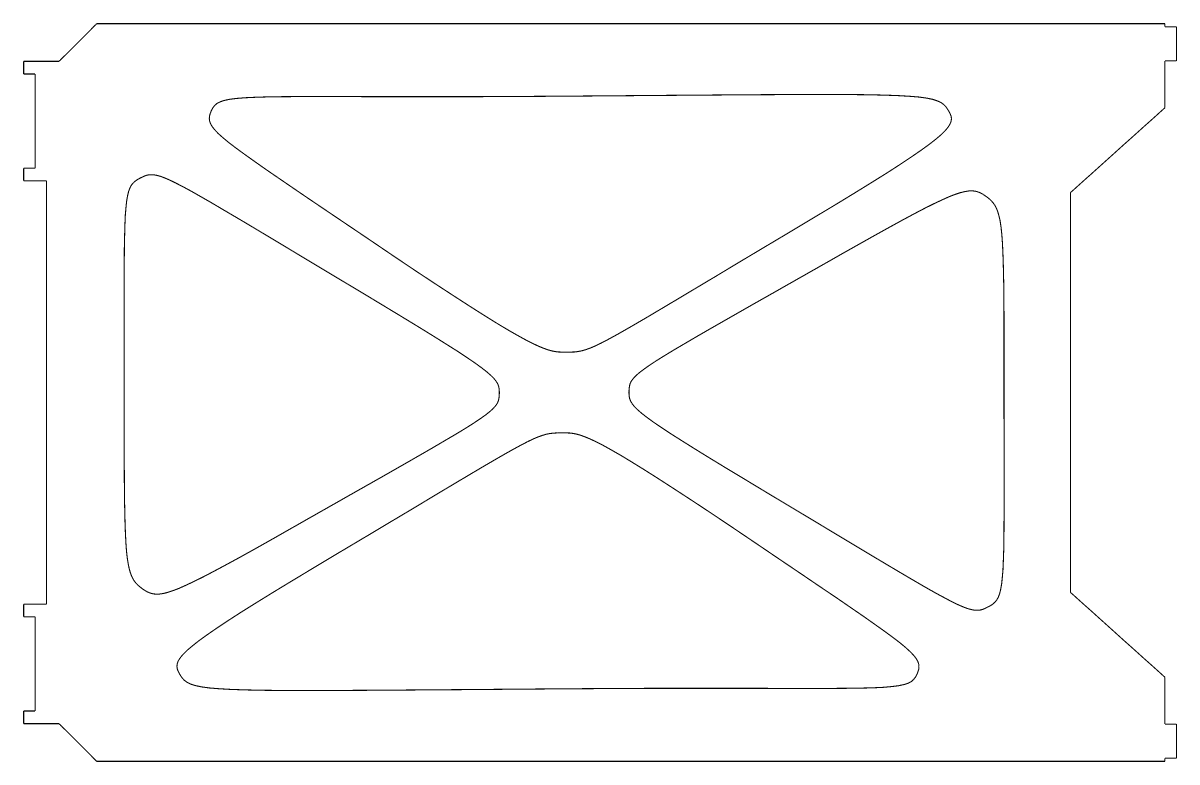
# Model space of a CAD drawing. Extents: x 0 to 19.7, y 0 to 31.3.
# Drawn here: x 0 to 11.94, y 7.87 to 15.52 of the extents above; entities that cross this region are included whole.
import ezdxf

# ---------------------------------------------------------------- set-up
doc = ezdxf.new("R2010")
doc.units = 0
doc.layers.get('0').update_dxf_attribs({"linetype": 'CONTINUOUS'})

msp = doc.modelspace()

# ---------------------------------------------------------------- linework, layer by layer
at = {"color": 0, "const_width": 0.0111}
for points in [[(0.76, 15.515), (0.763, 15.517)], [(0.763, 15.517), (0.843, 15.517)], [(0.843, 15.517), (1.073, 15.517)], [(1.073, 15.517), (1.435, 15.517)], [(1.435, 15.517), (1.913, 15.517)], [(1.913, 15.517), (2.49, 15.517)], [(2.49, 15.517), (3.151, 15.517)], [(3.151, 15.517), (3.877, 15.517)], [(3.877, 15.517), (4.654, 15.517)], [(4.654, 15.517), (5.464, 15.517)], [(5.464, 15.517), (6.29, 15.517)], [(6.29, 15.517), (7.116, 15.517)], [(7.116, 15.517), (7.926, 15.517)], [(7.926, 15.517), (8.702, 15.517)], [(8.702, 15.517), (9.429, 15.517)], [(9.429, 15.517), (10.089, 15.517)], [(10.089, 15.517), (10.667, 15.517)], [(10.667, 15.517), (11.145, 15.517)], [(11.145, 15.517), (11.507, 15.517)], [(11.507, 15.517), (11.736, 15.517)], [(11.736, 15.517), (11.816, 15.517)], [(11.816, 15.517), (11.816, 15.517)], [(11.816, 15.517), (11.816, 15.516)], [(0.626, 15.38), (0.653, 15.407)], [(0.653, 15.407), (0.679, 15.433)], [(0.679, 15.433), (0.702, 15.456)], [(0.702, 15.456), (0.722, 15.477)], [(0.722, 15.477), (0.739, 15.494)], [(0.739, 15.494), (0.752, 15.506)], [(0.752, 15.506), (0.76, 15.515)], [(11.816, 15.516), (11.816, 15.515)], [(11.816, 15.515), (11.816, 15.514)], [(11.816, 15.514), (11.816, 15.512)], [(11.816, 15.512), (11.816, 15.51)], [(11.816, 15.51), (11.816, 15.508)], [(11.816, 15.508), (11.816, 15.506)], [(11.816, 15.506), (11.816, 15.504)], [(11.816, 15.504), (11.816, 15.501)], [(11.816, 15.501), (11.816, 15.499)], [(11.816, 15.499), (11.816, 15.496)], [(11.816, 15.496), (11.816, 15.494)], [(11.816, 15.494), (11.816, 15.492)], [(11.816, 15.492), (11.816, 15.49)], [(11.816, 15.49), (11.816, 15.488)], [(11.816, 15.488), (11.816, 15.487)], [(11.816, 15.487), (11.816, 15.486)], [(11.816, 15.486), (11.816, 15.485)], [(11.816, 15.485), (11.816, 15.485)], [(11.816, 15.485), (11.817, 15.485)], [(11.817, 15.485), (11.82, 15.485)], [(11.82, 15.485), (11.824, 15.485)], [(11.824, 15.485), (11.829, 15.485)], [(11.829, 15.485), (11.835, 15.485)], [(11.835, 15.485), (11.842, 15.485)], [(11.842, 15.485), (11.85, 15.485)], [(11.85, 15.485), (11.858, 15.485)], [(11.858, 15.485), (11.867, 15.485)], [(11.867, 15.485), (11.876, 15.485)], [(11.876, 15.485), (11.884, 15.485)], [(11.884, 15.485), (11.893, 15.485)], [(11.893, 15.485), (11.901, 15.485)], [(11.901, 15.485), (11.909, 15.485)], [(11.909, 15.485), (11.916, 15.485)], [(11.916, 15.485), (11.922, 15.485)], [(11.922, 15.485), (11.928, 15.485)], [(11.928, 15.485), (11.931, 15.485)], [(11.931, 15.485), (11.934, 15.485)], [(11.934, 15.485), (11.935, 15.485)], [(11.935, 15.485), (11.935, 15.482)], [(11.935, 15.482), (11.935, 15.475)], [(11.935, 15.475), (11.935, 15.463)], [(11.935, 15.463), (11.935, 15.448)], [(11.935, 15.448), (11.935, 15.429)], [(11.935, 15.429), (11.935, 15.408)], [(11.935, 15.408), (11.935, 15.385)], [(0.51, 15.264), (0.539, 15.293)], [(0.539, 15.293), (0.568, 15.322)], [(0.568, 15.322), (0.597, 15.351)], [(0.597, 15.351), (0.626, 15.38)], [(11.935, 15.385), (11.935, 15.36)], [(11.935, 15.36), (11.935, 15.334)], [(11.935, 15.334), (11.935, 15.308)], [(11.935, 15.308), (11.935, 15.281)], [(11.935, 15.281), (11.935, 15.255)], [(0.396, 15.151), (0.413, 15.168)], [(0.413, 15.168), (0.434, 15.188)], [(0.434, 15.188), (0.457, 15.211)], [(0.457, 15.211), (0.483, 15.237)], [(0.483, 15.237), (0.51, 15.264)], [(11.935, 15.255), (11.935, 15.23)], [(11.935, 15.23), (11.935, 15.207)], [(11.935, 15.207), (11.935, 15.186)], [(11.935, 15.186), (11.935, 15.167)], [(11.935, 15.167), (11.935, 15.152)], [(0.006, 15.123), (0.006, 15.126)], [(0.006, 15.126), (0.006, 15.127)], [(0.006, 15.127), (0.008, 15.127)], [(0.006, 15.119), (0.006, 15.123)], [(0.006, 15.113), (0.006, 15.119)], [(0.006, 15.106), (0.006, 15.113)], [(0.006, 15.099), (0.006, 15.106)], [(0.006, 15.09), (0.006, 15.099)], [(0.006, 15.081), (0.006, 15.09)], [(0.006, 15.071), (0.006, 15.081)], [(0.006, 15.061), (0.006, 15.071)], [(0.006, 15.052), (0.006, 15.061)], [(0.006, 15.042), (0.006, 15.052)], [(0.006, 15.033), (0.006, 15.042)], [(0.008, 15.127), (0.016, 15.127)], [(0.016, 15.127), (0.028, 15.127)], [(0.028, 15.127), (0.044, 15.127)], [(0.044, 15.127), (0.063, 15.127)], [(0.063, 15.127), (0.085, 15.127)], [(0.085, 15.127), (0.109, 15.127)], [(0.109, 15.127), (0.135, 15.127)], [(0.135, 15.127), (0.162, 15.127)], [(0.162, 15.127), (0.189, 15.127)], [(0.189, 15.127), (0.217, 15.127)], [(0.217, 15.127), (0.243, 15.127)], [(0.243, 15.127), (0.269, 15.127)], [(0.269, 15.127), (0.293, 15.127)], [(0.293, 15.127), (0.315, 15.127)], [(0.315, 15.127), (0.334, 15.127)], [(0.334, 15.127), (0.35, 15.127)], [(0.35, 15.127), (0.362, 15.127)], [(0.362, 15.127), (0.37, 15.127)], [(0.37, 15.127), (0.373, 15.127)], [(0.373, 15.127), (0.375, 15.13)], [(0.375, 15.13), (0.384, 15.138)], [(0.384, 15.138), (0.396, 15.151)], [(11.817, 15.131), (11.816, 15.131)], [(11.816, 15.131), (11.816, 15.127)], [(11.816, 15.127), (11.816, 15.117)], [(11.816, 15.117), (11.816, 15.101)], [(11.816, 15.101), (11.816, 15.08)], [(11.816, 15.08), (11.816, 15.055)], [(11.816, 15.055), (11.816, 15.026)], [(11.82, 15.131), (11.817, 15.131)], [(11.824, 15.131), (11.82, 15.131)], [(11.829, 15.131), (11.824, 15.131)], [(11.835, 15.131), (11.829, 15.131)], [(11.842, 15.131), (11.835, 15.131)], [(11.85, 15.131), (11.842, 15.131)], [(11.858, 15.131), (11.85, 15.131)], [(11.867, 15.131), (11.858, 15.131)], [(11.876, 15.131), (11.867, 15.131)], [(11.884, 15.131), (11.876, 15.131)], [(11.893, 15.131), (11.884, 15.131)], [(11.901, 15.131), (11.893, 15.131)], [(11.909, 15.131), (11.901, 15.131)], [(11.916, 15.131), (11.909, 15.131)], [(11.922, 15.131), (11.916, 15.131)], [(11.928, 15.131), (11.922, 15.131)], [(11.931, 15.131), (11.928, 15.131)], [(11.934, 15.131), (11.931, 15.131)], [(11.935, 15.131), (11.934, 15.131)], [(11.935, 15.152), (11.935, 15.14)], [(11.935, 15.14), (11.935, 15.133)], [(11.935, 15.133), (11.935, 15.131)], [(0.006, 15.024), (0.006, 15.033)], [(0.006, 15.016), (0.006, 15.024)], [(0.006, 15.01), (0.006, 15.016)], [(0.006, 15.004), (0.006, 15.01)], [(0.006, 15), (0.006, 15.004)], [(0.006, 14.997), (0.006, 15)], [(0.006, 14.996), (0.006, 14.996)], [(0.006, 14.996), (0.006, 14.997)], [(0.009, 14.996), (0.006, 14.996)], [(0.013, 14.996), (0.009, 14.996)], [(0.018, 14.996), (0.013, 14.996)], [(0.024, 14.996), (0.018, 14.996)], [(0.031, 14.996), (0.024, 14.996)], [(0.039, 14.996), (0.031, 14.996)], [(0.047, 14.996), (0.039, 14.996)], [(0.056, 14.996), (0.047, 14.996)], [(0.065, 14.996), (0.056, 14.996)], [(0.073, 14.996), (0.065, 14.996)], [(0.082, 14.996), (0.073, 14.996)], [(0.09, 14.996), (0.082, 14.996)], [(0.098, 14.996), (0.09, 14.996)], [(0.105, 14.996), (0.098, 14.996)], [(0.111, 14.996), (0.105, 14.996)], [(0.116, 14.996), (0.111, 14.996)], [(0.12, 14.996), (0.116, 14.996)], [(0.123, 14.996), (0.12, 14.996)], [(0.124, 14.996), (0.123, 14.996)], [(0.124, 14.989), (0.124, 14.996)], [(0.124, 14.969), (0.124, 14.989)], [(0.124, 14.937), (0.124, 14.969)], [(0.124, 14.894), (0.124, 14.937)], [(11.816, 15.026), (11.816, 14.994)], [(11.816, 14.994), (11.816, 14.96)], [(11.816, 14.96), (11.816, 14.925)], [(11.816, 14.925), (11.816, 14.888)], [(0.124, 14.844), (0.124, 14.894)], [(0.124, 14.785), (0.124, 14.844)], [(11.816, 14.888), (11.816, 14.852)], [(11.816, 14.852), (11.816, 14.817)], [(11.816, 14.817), (11.816, 14.783)], [(0.124, 14.721), (0.124, 14.785)], [(0.124, 14.652), (0.124, 14.721)], [(1.981, 14.668), (2.005, 14.69)], [(2.005, 14.69), (2.038, 14.707)], [(2.038, 14.707), (2.082, 14.722)], [(2.082, 14.722), (2.139, 14.734)], [(2.139, 14.734), (2.211, 14.743)], [(2.211, 14.743), (2.301, 14.75)], [(2.301, 14.75), (2.41, 14.755)], [(2.41, 14.755), (2.542, 14.759)], [(2.542, 14.759), (2.698, 14.761)], [(2.698, 14.761), (2.881, 14.762)], [(2.881, 14.762), (3.094, 14.762)], [(3.094, 14.762), (3.337, 14.762)], [(3.337, 14.762), (3.615, 14.761)], [(3.615, 14.761), (3.929, 14.761)], [(3.929, 14.761), (4.28, 14.761)], [(4.28, 14.761), (4.673, 14.761)], [(4.673, 14.761), (5.109, 14.763)], [(5.109, 14.763), (5.589, 14.766)], [(5.589, 14.766), (6.114, 14.77)], [(6.114, 14.77), (6.589, 14.774)], [(6.589, 14.774), (7.017, 14.777)], [(7.017, 14.777), (7.4, 14.78)], [(7.4, 14.78), (7.742, 14.782)], [(7.742, 14.782), (8.044, 14.783)], [(8.044, 14.783), (8.309, 14.784)], [(8.309, 14.784), (8.541, 14.783)], [(8.541, 14.783), (8.74, 14.781)], [(8.74, 14.781), (8.911, 14.777)], [(8.911, 14.777), (9.054, 14.772)], [(9.054, 14.772), (9.174, 14.765)], [(9.174, 14.765), (9.272, 14.757)], [(9.272, 14.757), (9.351, 14.746)], [(9.351, 14.746), (9.414, 14.733)], [(9.414, 14.733), (9.462, 14.717)], [(9.462, 14.717), (9.499, 14.7)], [(9.499, 14.7), (9.528, 14.679)], [(11.816, 14.783), (11.816, 14.751)], [(11.816, 14.751), (11.816, 14.722)], [(11.816, 14.722), (11.816, 14.697)], [(11.816, 14.697), (11.816, 14.676)], [(0.124, 14.581), (0.124, 14.652)], [(0.124, 14.508), (0.124, 14.581)], [(1.929, 14.561), (1.937, 14.587)], [(1.937, 14.587), (1.947, 14.614)], [(1.947, 14.614), (1.962, 14.643)], [(1.962, 14.643), (1.981, 14.668)], [(9.528, 14.679), (9.55, 14.656)], [(9.568, 14.629), (9.55, 14.656)], [(9.568, 14.629), (9.583, 14.605)], [(9.583, 14.605), (9.595, 14.581)], [(9.595, 14.581), (9.604, 14.557)], [(11.757, 14.593), (11.715, 14.555)], [(11.789, 14.622), (11.757, 14.593)], [(11.809, 14.64), (11.789, 14.622)], [(11.816, 14.646), (11.809, 14.64)], [(11.816, 14.676), (11.816, 14.66)], [(11.816, 14.66), (11.816, 14.65)], [(11.816, 14.65), (11.816, 14.646)], [(0.124, 14.435), (0.124, 14.508)], [(1.927, 14.535), (1.929, 14.561)], [(1.93, 14.508), (1.927, 14.535)], [(1.94, 14.481), (1.93, 14.508)], [(1.958, 14.45), (1.94, 14.481)], [(1.984, 14.417), (1.958, 14.45)], [(9.572, 14.445), (9.542, 14.409)], [(9.592, 14.477), (9.572, 14.445)], [(9.603, 14.506), (9.592, 14.477)], [(9.604, 14.557), (9.607, 14.532)], [(9.607, 14.532), (9.603, 14.506)], [(11.605, 14.457), (11.541, 14.399)], [(11.664, 14.509), (11.605, 14.457)], [(11.715, 14.555), (11.664, 14.509)], [(0.124, 14.364), (0.124, 14.435)], [(0.124, 14.295), (0.124, 14.364)], [(2.02, 14.379), (1.984, 14.417)], [(2.067, 14.337), (2.02, 14.379)], [(2.126, 14.288), (2.067, 14.337)], [(9.501, 14.368), (9.447, 14.322)], [(9.542, 14.409), (9.501, 14.368)], [(11.472, 14.337), (11.4, 14.273)], [(11.541, 14.399), (11.472, 14.337)], [(0.124, 14.231), (0.124, 14.295)], [(0.124, 14.172), (0.124, 14.231)], [(2.198, 14.233), (2.126, 14.288)], [(2.284, 14.17), (2.198, 14.233)], [(9.295, 14.208), (9.195, 14.139)], [(9.378, 14.268), (9.295, 14.208)], [(9.447, 14.322), (9.378, 14.268)], [(11.327, 14.207), (11.254, 14.141)], [(11.4, 14.273), (11.327, 14.207)], [(0.124, 14.121), (0.124, 14.172)], [(0.124, 14.079), (0.124, 14.121)], [(2.385, 14.098), (2.284, 14.17)], [(2.501, 14.016), (2.385, 14.098)], [(9.195, 14.139), (9.078, 14.061)], [(11.254, 14.141), (11.183, 14.077)], [(0.006, 14.019), (0.006, 14.02)], [(0.006, 14.02), (0.006, 14.02)], [(0.006, 14.016), (0.006, 14.019)], [(0.006, 14.012), (0.006, 14.016)], [(0.006, 14.006), (0.006, 14.012)], [(0.006, 14), (0.006, 14.006)], [(0.006, 13.992), (0.006, 14)], [(0.006, 13.983), (0.006, 13.992)], [(0.006, 13.974), (0.006, 13.983)], [(0.006, 13.965), (0.006, 13.974)], [(0.006, 13.955), (0.006, 13.965)], [(0.006, 14.02), (0.009, 14.02)], [(0.009, 14.02), (0.013, 14.02)], [(0.013, 14.02), (0.018, 14.02)], [(0.018, 14.02), (0.024, 14.02)], [(0.024, 14.02), (0.031, 14.02)], [(0.031, 14.02), (0.039, 14.02)], [(0.039, 14.02), (0.047, 14.02)], [(0.047, 14.02), (0.056, 14.02)], [(0.056, 14.02), (0.065, 14.02)], [(0.065, 14.02), (0.073, 14.02)], [(0.073, 14.02), (0.082, 14.02)], [(0.082, 14.02), (0.09, 14.02)], [(0.09, 14.02), (0.098, 14.02)], [(0.098, 14.02), (0.105, 14.02)], [(0.105, 14.02), (0.111, 14.02)], [(0.111, 14.02), (0.116, 14.02)], [(0.116, 14.02), (0.12, 14.02)], [(0.12, 14.02), (0.123, 14.02)], [(0.123, 14.02), (0.124, 14.02)], [(0.124, 14.047), (0.124, 14.079)], [(0.124, 14.027), (0.124, 14.047)], [(0.124, 14.02), (0.124, 14.027)], [(2.635, 13.924), (2.501, 14.016)], [(8.942, 13.973), (8.785, 13.875)], [(9.078, 14.061), (8.942, 13.973)], [(11.114, 14.015), (11.05, 13.957)], [(11.183, 14.077), (11.114, 14.015)], [(0.006, 13.945), (0.006, 13.955)], [(0.006, 13.936), (0.006, 13.945)], [(0.006, 13.927), (0.006, 13.936)], [(0.006, 13.918), (0.006, 13.927)], [(0.006, 13.91), (0.006, 13.918)], [(0.006, 13.903), (0.006, 13.91)], [(0.006, 13.898), (0.006, 13.903)], [(0.006, 13.894), (0.006, 13.898)], [(0.006, 13.891), (0.006, 13.894)], [(0.006, 13.89), (0.006, 13.891)], [(0.007, 13.89), (0.006, 13.89)], [(0.012, 13.89), (0.007, 13.89)], [(0.02, 13.89), (0.012, 13.89)], [(0.03, 13.89), (0.02, 13.89)], [(0.042, 13.89), (0.03, 13.89)], [(0.057, 13.89), (0.042, 13.89)], [(0.072, 13.89), (0.057, 13.89)], [(0.089, 13.89), (0.072, 13.89)], [(0.106, 13.89), (0.089, 13.89)], [(0.124, 13.89), (0.106, 13.89)], [(0.141, 13.89), (0.124, 13.89)], [(0.159, 13.89), (0.141, 13.89)], [(0.175, 13.89), (0.159, 13.89)], [(0.191, 13.89), (0.175, 13.89)], [(0.205, 13.89), (0.191, 13.89)], [(0.217, 13.89), (0.205, 13.89)], [(0.227, 13.89), (0.217, 13.89)], [(0.235, 13.89), (0.227, 13.89)], [(0.24, 13.89), (0.235, 13.89)], [(0.242, 13.89), (0.24, 13.89)], [(0.242, 13.858), (0.242, 13.89)], [(0.242, 13.767), (0.242, 13.858)], [(1.107, 13.819), (1.123, 13.848)], [(1.123, 13.848), (1.142, 13.87)], [(1.142, 13.87), (1.163, 13.889)], [(1.163, 13.889), (1.187, 13.905)], [(1.215, 13.92), (1.187, 13.905)], [(1.215, 13.92), (1.241, 13.932)], [(1.241, 13.932), (1.265, 13.943)], [(1.265, 13.943), (1.29, 13.95)], [(1.29, 13.95), (1.317, 13.953)], [(1.317, 13.953), (1.347, 13.953)], [(1.347, 13.953), (1.381, 13.947)], [(1.381, 13.947), (1.42, 13.937)], [(1.42, 13.937), (1.465, 13.92)], [(1.465, 13.92), (1.519, 13.897)], [(1.519, 13.897), (1.582, 13.866)], [(1.582, 13.866), (1.656, 13.828)], [(2.787, 13.82), (2.635, 13.924)], [(8.785, 13.875), (8.607, 13.765)], [(10.94, 13.859), (10.898, 13.821)], [(10.991, 13.905), (10.94, 13.859)], [(11.05, 13.957), (10.991, 13.905)], [(0.242, 13.624), (0.242, 13.767)], [(1.072, 13.683), (1.082, 13.738)], [(1.082, 13.738), (1.093, 13.783)], [(1.093, 13.783), (1.107, 13.819)], [(1.656, 13.828), (1.741, 13.782)], [(1.741, 13.782), (1.839, 13.726)], [(1.839, 13.726), (1.951, 13.662)], [(2.957, 13.704), (2.787, 13.82)], [(8.607, 13.765), (8.407, 13.643)], [(9.582, 13.725), (9.644, 13.749)], [(9.644, 13.749), (9.698, 13.767)], [(9.698, 13.767), (9.745, 13.778)], [(9.745, 13.778), (9.786, 13.785)], [(9.786, 13.785), (9.822, 13.786)], [(9.822, 13.786), (9.853, 13.783)], [(9.853, 13.783), (9.882, 13.775)], [(9.882, 13.775), (9.909, 13.764)], [(9.909, 13.764), (9.934, 13.75)], [(9.934, 13.75), (9.96, 13.732)], [(9.96, 13.732), (9.988, 13.712)], [(10.845, 13.774), (10.838, 13.768)], [(10.838, 13.768), (10.838, 13.738)], [(10.838, 13.738), (10.838, 13.652)], [(10.866, 13.792), (10.845, 13.774)], [(10.898, 13.821), (10.866, 13.792)], [(0.242, 13.434), (0.242, 13.624)], [(1.058, 13.535), (1.065, 13.616)], [(1.065, 13.616), (1.072, 13.683)], [(1.951, 13.662), (2.079, 13.586)], [(3.148, 13.575), (2.957, 13.704)], [(8.407, 13.643), (8.182, 13.508)], [(9.232, 13.554), (9.337, 13.609)], [(9.337, 13.609), (9.43, 13.655)], [(9.43, 13.655), (9.511, 13.693)], [(9.511, 13.693), (9.582, 13.725)], [(9.988, 13.712), (10.012, 13.691)], [(10.012, 13.691), (10.034, 13.667)], [(10.034, 13.667), (10.054, 13.64)], [(10.054, 13.64), (10.071, 13.608)], [(10.071, 13.608), (10.086, 13.571)], [(10.838, 13.652), (10.838, 13.516)], [(1.054, 13.439), (1.058, 13.535)], [(2.079, 13.586), (2.224, 13.501)], [(2.224, 13.501), (2.387, 13.404)], [(3.36, 13.432), (3.148, 13.575)], [(8.182, 13.508), (7.932, 13.358)], [(8.981, 13.418), (9.114, 13.491)], [(9.114, 13.491), (9.232, 13.554)], [(10.086, 13.571), (10.099, 13.526)], [(10.099, 13.526), (10.111, 13.473)], [(10.838, 13.516), (10.838, 13.337)], [(0.242, 13.205), (0.242, 13.434)], [(1.051, 13.327), (1.054, 13.439)], [(2.387, 13.404), (2.569, 13.295)], [(3.594, 13.274), (3.36, 13.432)], [(8.833, 13.336), (8.981, 13.418)], [(10.111, 13.473), (10.12, 13.411)], [(10.12, 13.411), (10.128, 13.338)], [(1.048, 13.196), (1.051, 13.327)], [(2.569, 13.295), (2.772, 13.173)], [(3.846, 13.103), (3.594, 13.274)], [(7.932, 13.358), (7.646, 13.188)], [(8.669, 13.244), (8.833, 13.336)], [(10.128, 13.338), (10.134, 13.253)], [(10.134, 13.253), (10.139, 13.155)], [(10.838, 13.337), (10.838, 13.121)], [(0.242, 12.943), (0.242, 13.205)], [(1.047, 13.046), (1.048, 13.196)], [(2.772, 13.173), (2.996, 13.038)], [(7.646, 13.188), (7.387, 13.033)], [(8.288, 13.028), (8.488, 13.142)], [(8.488, 13.142), (8.669, 13.244)], [(10.139, 13.155), (10.143, 13.042)], [(1.046, 12.875), (1.047, 13.046)], [(2.996, 13.038), (3.268, 12.875)], [(4.074, 12.95), (3.846, 13.103)], [(7.387, 13.033), (7.156, 12.894)], [(8.006, 12.868), (8.288, 13.028)], [(10.143, 13.042), (10.146, 12.914)], [(10.838, 13.121), (10.838, 12.874)], [(0.242, 12.655), (0.242, 12.943)], [(4.28, 12.814), (4.074, 12.95)], [(7.156, 12.894), (6.948, 12.77)], [(10.146, 12.914), (10.149, 12.769)], [(1.046, 12.681), (1.046, 12.875)], [(3.268, 12.875), (3.514, 12.728)], [(4.464, 12.694), (4.28, 12.814)], [(7.751, 12.723), (8.006, 12.868)], [(10.838, 12.874), (10.838, 12.602)], [(0.242, 12.347), (0.242, 12.655)], [(1.046, 12.462), (1.046, 12.681)], [(3.514, 12.728), (3.734, 12.595)], [(4.628, 12.588), (4.464, 12.694)], [(6.764, 12.66), (6.601, 12.563)], [(6.948, 12.77), (6.764, 12.66)], [(7.523, 12.594), (7.751, 12.723)], [(10.149, 12.769), (10.15, 12.606)], [(3.734, 12.595), (3.929, 12.477)], [(4.773, 12.496), (4.628, 12.588)], [(6.601, 12.563), (6.458, 12.478)], [(7.32, 12.478), (7.523, 12.594)], [(10.15, 12.606), (10.151, 12.424)], [(10.838, 12.602), (10.838, 12.311)], [(1.046, 12.218), (1.046, 12.462)], [(3.929, 12.477), (4.103, 12.371)], [(4.901, 12.416), (4.773, 12.496)], [(5.013, 12.349), (4.901, 12.416)], [(6.458, 12.478), (6.333, 12.405)], [(7.14, 12.375), (7.32, 12.478)], [(10.151, 12.424), (10.151, 12.222)], [(0.242, 12.026), (0.242, 12.347)], [(4.103, 12.371), (4.255, 12.277)], [(5.111, 12.293), (5.013, 12.349)], [(6.224, 12.342), (6.13, 12.289)], [(6.333, 12.405), (6.224, 12.342)], [(6.982, 12.284), (7.14, 12.375)], [(10.838, 12.311), (10.838, 12.008)], [(1.047, 11.947), (1.046, 12.218)], [(4.255, 12.277), (4.387, 12.194)], [(4.387, 12.194), (4.501, 12.122)], [(5.196, 12.246), (5.111, 12.293)], [(5.269, 12.209), (5.196, 12.246)], [(5.331, 12.179), (5.269, 12.209)], [(5.385, 12.157), (5.331, 12.179)], [(5.92, 12.18), (5.868, 12.158)], [(5.98, 12.209), (5.92, 12.18)], [(6.049, 12.245), (5.98, 12.209)], [(6.13, 12.289), (6.049, 12.245)], [(6.725, 12.133), (6.844, 12.203)], [(6.844, 12.203), (6.982, 12.284)], [(10.151, 12.222), (10.151, 11.998)], [(4.501, 12.122), (4.597, 12.058)], [(4.597, 12.058), (4.678, 12.003)], [(5.432, 12.14), (5.385, 12.157)], [(5.472, 12.129), (5.432, 12.14)], [(5.508, 12.122), (5.472, 12.129)], [(5.54, 12.118), (5.508, 12.122)], [(5.571, 12.117), (5.54, 12.118)], [(5.601, 12.116), (5.571, 12.117)], [(5.633, 12.116), (5.601, 12.116)], [(5.671, 12.117), (5.633, 12.116)], [(5.708, 12.118), (5.671, 12.117)], [(5.744, 12.123), (5.708, 12.118)], [(5.782, 12.13), (5.744, 12.123)], [(5.823, 12.142), (5.782, 12.13)], [(5.868, 12.158), (5.823, 12.142)], [(6.54, 12.019), (6.625, 12.072)], [(6.625, 12.072), (6.725, 12.133)], [(0.242, 11.698), (0.242, 12.026)], [(1.047, 11.646), (1.047, 11.947)], [(4.678, 12.003), (4.745, 11.954)], [(4.745, 11.954), (4.799, 11.912)], [(6.414, 11.932), (6.47, 11.972)], [(6.47, 11.972), (6.54, 12.019)], [(10.151, 11.998), (10.151, 11.751)], [(10.838, 12.008), (10.838, 11.698)], [(4.799, 11.912), (4.841, 11.875)], [(4.841, 11.875), (4.873, 11.843)], [(4.873, 11.843), (4.896, 11.814)], [(6.292, 11.813), (6.31, 11.838)], [(6.31, 11.838), (6.335, 11.866)], [(6.335, 11.866), (6.369, 11.897)], [(6.369, 11.897), (6.414, 11.932)], [(0.242, 11.371), (0.242, 11.698)], [(4.896, 11.814), (4.912, 11.787)], [(4.912, 11.787), (4.921, 11.762)], [(4.921, 11.762), (4.926, 11.737)], [(4.926, 11.737), (4.928, 11.712)], [(4.928, 11.712), (4.928, 11.685)], [(6.27, 11.712), (6.272, 11.739)], [(6.27, 11.685), (6.27, 11.712)], [(6.272, 11.739), (6.275, 11.764)], [(6.275, 11.764), (6.281, 11.788)], [(6.281, 11.788), (6.292, 11.813)], [(10.151, 11.751), (10.151, 11.45)], [(10.838, 11.698), (10.838, 11.389)], [(1.047, 11.399), (1.047, 11.646)], [(4.906, 11.584), (4.888, 11.559)], [(4.917, 11.609), (4.906, 11.584)], [(4.923, 11.633), (4.917, 11.609)], [(4.927, 11.658), (4.923, 11.633)], [(4.928, 11.685), (4.927, 11.658)], [(6.272, 11.66), (6.27, 11.685)], [(6.277, 11.635), (6.272, 11.66)], [(6.287, 11.61), (6.277, 11.635)], [(6.302, 11.583), (6.287, 11.61)], [(6.325, 11.554), (6.302, 11.583)], [(4.785, 11.465), (4.728, 11.425)], [(4.829, 11.5), (4.785, 11.465)], [(4.863, 11.531), (4.829, 11.5)], [(4.888, 11.559), (4.863, 11.531)], [(6.357, 11.522), (6.325, 11.554)], [(6.399, 11.485), (6.357, 11.522)], [(6.453, 11.443), (6.399, 11.485)], [(0.242, 11.05), (0.242, 11.371)], [(1.047, 11.175), (1.047, 11.399)], [(4.658, 11.378), (4.574, 11.325)], [(4.728, 11.425), (4.658, 11.378)], [(6.52, 11.394), (6.453, 11.443)], [(6.601, 11.339), (6.52, 11.394)], [(6.697, 11.275), (6.601, 11.339)], [(10.151, 11.45), (10.152, 11.179)], [(10.838, 11.389), (10.838, 11.086)], [(4.473, 11.264), (4.354, 11.194)], [(4.574, 11.325), (4.473, 11.264)], [(5.278, 11.217), (5.33, 11.239)], [(5.33, 11.239), (5.376, 11.255)], [(5.376, 11.255), (5.416, 11.267)], [(5.416, 11.267), (5.454, 11.274)], [(5.454, 11.274), (5.49, 11.278)], [(5.49, 11.278), (5.527, 11.28)], [(5.527, 11.28), (5.566, 11.28)], [(5.566, 11.28), (5.597, 11.28)], [(5.597, 11.28), (5.627, 11.28)], [(5.627, 11.28), (5.658, 11.279)], [(5.658, 11.279), (5.69, 11.275)], [(5.69, 11.275), (5.726, 11.268)], [(5.726, 11.268), (5.767, 11.257)], [(5.767, 11.257), (5.813, 11.24)], [(5.813, 11.24), (5.867, 11.218)], [(6.811, 11.203), (6.697, 11.275)], [(1.047, 10.973), (1.047, 11.175)], [(4.216, 11.113), (4.058, 11.022)], [(4.354, 11.194), (4.216, 11.113)], [(4.974, 11.055), (5.068, 11.108)], [(5.068, 11.108), (5.149, 11.152)], [(5.149, 11.152), (5.218, 11.188)], [(5.218, 11.188), (5.278, 11.217)], [(5.867, 11.218), (5.93, 11.188)], [(5.93, 11.188), (6.003, 11.151)], [(6.003, 11.151), (6.087, 11.104)], [(6.087, 11.104), (6.185, 11.048)], [(6.943, 11.12), (6.811, 11.203)], [(7.095, 11.026), (6.943, 11.12)], [(10.152, 11.179), (10.152, 10.935)], [(0.242, 10.742), (0.242, 11.05)], [(4.058, 11.022), (3.878, 10.919)], [(4.74, 10.919), (4.865, 10.992)], [(4.865, 10.992), (4.974, 11.055)], [(6.185, 11.048), (6.297, 10.98)], [(6.297, 10.98), (6.425, 10.901)], [(7.269, 10.92), (7.095, 11.026)], [(10.838, 11.086), (10.838, 10.795)], [(1.048, 10.791), (1.047, 10.973)], [(3.878, 10.919), (3.675, 10.803)], [(4.597, 10.834), (4.74, 10.919)], [(6.425, 10.901), (6.57, 10.809)], [(7.465, 10.802), (7.269, 10.92)], [(10.152, 10.935), (10.152, 10.716)], [(0.242, 10.454), (0.242, 10.742)], [(1.049, 10.628), (1.048, 10.791)], [(3.675, 10.803), (3.447, 10.674)], [(4.434, 10.737), (4.597, 10.834)], [(6.57, 10.809), (6.734, 10.703)], [(7.685, 10.669), (7.465, 10.802)], [(10.838, 10.795), (10.838, 10.523)], [(1.052, 10.483), (1.049, 10.628)], [(3.447, 10.674), (3.192, 10.529)], [(4.043, 10.502), (4.25, 10.627)], [(4.25, 10.627), (4.434, 10.737)], [(6.734, 10.703), (6.918, 10.583)], [(7.93, 10.522), (7.685, 10.669)], [(10.152, 10.716), (10.152, 10.522)], [(3.192, 10.529), (2.91, 10.369)], [(3.811, 10.364), (4.043, 10.502)], [(6.918, 10.583), (7.124, 10.447)], [(8.202, 10.359), (7.93, 10.522)], [(10.152, 10.522), (10.151, 10.351)], [(10.838, 10.523), (10.838, 10.276)], [(0.242, 10.192), (0.242, 10.454)], [(1.055, 10.355), (1.052, 10.483)], [(7.124, 10.447), (7.352, 10.294)], [(1.059, 10.242), (1.055, 10.355)], [(2.91, 10.369), (2.71, 10.255)], [(3.552, 10.209), (3.811, 10.364)], [(7.352, 10.294), (7.605, 10.123)], [(8.426, 10.224), (8.202, 10.359)], [(10.151, 10.351), (10.15, 10.201)], [(10.838, 10.276), (10.838, 10.06)], [(0.242, 9.963), (0.242, 10.192)], [(1.064, 10.144), (1.059, 10.242)], [(1.07, 10.059), (1.064, 10.144)], [(2.529, 10.152), (2.365, 10.06)], [(2.71, 10.255), (2.529, 10.152)], [(3.266, 10.039), (3.552, 10.209)], [(8.629, 10.102), (8.426, 10.224)], [(10.15, 10.201), (10.148, 10.07)], [(1.078, 9.986), (1.07, 10.059)], [(2.365, 10.06), (2.217, 9.978)], [(3.016, 9.889), (3.266, 10.039)], [(7.605, 10.123), (7.838, 9.965)], [(8.811, 9.993), (8.629, 10.102)], [(10.148, 10.07), (10.144, 9.958)], [(10.838, 10.06), (10.838, 9.881)], [(0.242, 9.773), (0.242, 9.963)], [(1.088, 9.924), (1.078, 9.986)], [(1.099, 9.871), (1.088, 9.924)], [(2.084, 9.906), (1.966, 9.843)], [(2.217, 9.978), (2.084, 9.906)], [(7.838, 9.965), (8.05, 9.822)], [(8.974, 9.896), (8.811, 9.993)], [(10.144, 9.958), (10.14, 9.862)], [(1.112, 9.826), (1.099, 9.871)], [(1.127, 9.789), (1.112, 9.826)], [(1.144, 9.757), (1.127, 9.789)], [(1.861, 9.788), (1.768, 9.742)], [(1.966, 9.843), (1.861, 9.788)], [(2.792, 9.754), (3.016, 9.889)], [(8.05, 9.822), (8.241, 9.692)], [(9.119, 9.81), (8.974, 9.896)], [(9.247, 9.735), (9.119, 9.81)], [(10.14, 9.862), (10.133, 9.781)], [(10.838, 9.881), (10.838, 9.745)], [(0.242, 9.63), (0.242, 9.773)], [(1.164, 9.73), (1.144, 9.757)], [(1.186, 9.706), (1.164, 9.73)], [(1.211, 9.685), (1.186, 9.706)], [(1.238, 9.664), (1.211, 9.685)], [(1.616, 9.672), (1.554, 9.648)], [(1.687, 9.704), (1.616, 9.672)], [(1.768, 9.742), (1.687, 9.704)], [(2.591, 9.632), (2.792, 9.754)], [(8.241, 9.692), (8.412, 9.577)], [(9.359, 9.67), (9.247, 9.735)], [(9.457, 9.615), (9.359, 9.67)], [(10.126, 9.714), (10.116, 9.659)], [(10.133, 9.781), (10.126, 9.714)], [(10.838, 9.745), (10.838, 9.659)], [(0.242, 9.539), (0.242, 9.63)], [(1.264, 9.647), (1.238, 9.664)], [(1.289, 9.633), (1.264, 9.647)], [(1.316, 9.622), (1.289, 9.633)], [(1.345, 9.614), (1.316, 9.622)], [(1.376, 9.611), (1.345, 9.614)], [(1.412, 9.612), (1.376, 9.611)], [(1.453, 9.618), (1.412, 9.612)], [(1.5, 9.63), (1.453, 9.618)], [(1.554, 9.648), (1.5, 9.63)], [(2.413, 9.522), (2.591, 9.632)], [(8.412, 9.577), (8.563, 9.473)], [(9.543, 9.569), (9.457, 9.615)], [(9.616, 9.53), (9.543, 9.569)], [(10.075, 9.549), (10.056, 9.527)], [(10.091, 9.578), (10.075, 9.549)], [(10.105, 9.614), (10.091, 9.578)], [(10.116, 9.659), (10.105, 9.614)], [(10.838, 9.659), (10.838, 9.629)], [(10.838, 9.629), (10.845, 9.623)], [(10.845, 9.623), (10.866, 9.605)], [(10.866, 9.605), (10.898, 9.576)], [(10.898, 9.576), (10.94, 9.538)], [(0.006, 9.506), (0.006, 9.507)], [(0.006, 9.507), (0.007, 9.507)], [(0.006, 9.503), (0.006, 9.506)], [(0.006, 9.499), (0.006, 9.503)], [(0.006, 9.493), (0.006, 9.499)], [(0.006, 9.487), (0.006, 9.493)], [(0.006, 9.479), (0.006, 9.487)], [(0.006, 9.47), (0.006, 9.479)], [(0.006, 9.461), (0.006, 9.47)], [(0.006, 9.452), (0.006, 9.461)], [(0.006, 9.442), (0.006, 9.452)], [(0.006, 9.432), (0.006, 9.442)], [(0.006, 9.423), (0.006, 9.432)], [(0.007, 9.507), (0.012, 9.507)], [(0.012, 9.507), (0.02, 9.507)], [(0.02, 9.507), (0.03, 9.507)], [(0.03, 9.507), (0.042, 9.507)], [(0.042, 9.507), (0.057, 9.507)], [(0.057, 9.507), (0.072, 9.507)], [(0.072, 9.507), (0.089, 9.507)], [(0.089, 9.507), (0.106, 9.507)], [(0.106, 9.507), (0.124, 9.507)], [(0.124, 9.507), (0.141, 9.507)], [(0.141, 9.507), (0.159, 9.507)], [(0.159, 9.507), (0.175, 9.507)], [(0.175, 9.507), (0.191, 9.507)], [(0.191, 9.507), (0.205, 9.507)], [(0.205, 9.507), (0.217, 9.507)], [(0.217, 9.507), (0.227, 9.507)], [(0.227, 9.507), (0.235, 9.507)], [(0.235, 9.507), (0.24, 9.507)], [(0.24, 9.507), (0.242, 9.507)], [(0.242, 9.507), (0.242, 9.539)], [(2.256, 9.424), (2.413, 9.522)], [(8.563, 9.473), (8.697, 9.381)], [(9.679, 9.5), (9.616, 9.53)], [(9.733, 9.477), (9.679, 9.5)], [(9.778, 9.46), (9.733, 9.477)], [(9.818, 9.45), (9.778, 9.46)], [(9.851, 9.444), (9.818, 9.45)], [(9.881, 9.444), (9.851, 9.444)], [(9.908, 9.447), (9.881, 9.444)], [(9.933, 9.454), (9.908, 9.447)], [(9.958, 9.465), (9.933, 9.454)], [(9.983, 9.477), (9.958, 9.465)], [(9.983, 9.477), (10.011, 9.492)], [(10.035, 9.508), (10.011, 9.492)], [(10.056, 9.527), (10.035, 9.508)], [(10.94, 9.538), (10.991, 9.492)], [(10.991, 9.492), (11.05, 9.44)], [(11.05, 9.44), (11.114, 9.382)], [(0.006, 9.414), (0.006, 9.423)], [(0.006, 9.405), (0.006, 9.414)], [(0.006, 9.397), (0.006, 9.405)], [(0.006, 9.391), (0.006, 9.397)], [(0.006, 9.385), (0.006, 9.391)], [(0.006, 9.381), (0.006, 9.385)], [(0.006, 9.378), (0.006, 9.381)], [(0.006, 9.377), (0.006, 9.378)], [(0.006, 9.377), (0.006, 9.377)], [(0.009, 9.377), (0.006, 9.377)], [(0.013, 9.377), (0.009, 9.377)], [(0.018, 9.377), (0.013, 9.377)], [(0.024, 9.377), (0.018, 9.377)], [(0.031, 9.377), (0.024, 9.377)], [(0.039, 9.377), (0.031, 9.377)], [(0.047, 9.377), (0.039, 9.377)], [(0.056, 9.377), (0.047, 9.377)], [(0.065, 9.377), (0.056, 9.377)], [(0.073, 9.377), (0.065, 9.377)], [(0.082, 9.377), (0.073, 9.377)], [(0.09, 9.377), (0.082, 9.377)], [(0.098, 9.377), (0.09, 9.377)], [(0.105, 9.377), (0.098, 9.377)], [(0.111, 9.377), (0.105, 9.377)], [(0.116, 9.377), (0.111, 9.377)], [(0.12, 9.377), (0.116, 9.377)], [(0.123, 9.377), (0.12, 9.377)], [(0.124, 9.377), (0.123, 9.377)], [(0.124, 9.37), (0.124, 9.377)], [(0.124, 9.35), (0.124, 9.37)], [(0.124, 9.318), (0.124, 9.35)], [(0.124, 9.275), (0.124, 9.318)], [(2.003, 9.258), (2.12, 9.336)], [(2.12, 9.336), (2.256, 9.424)], [(8.697, 9.381), (8.813, 9.299)], [(11.114, 9.382), (11.183, 9.32)], [(11.183, 9.32), (11.254, 9.256)], [(0.124, 9.225), (0.124, 9.275)], [(0.124, 9.166), (0.124, 9.225)], [(1.82, 9.129), (1.903, 9.189)], [(1.903, 9.189), (2.003, 9.258)], [(8.813, 9.299), (8.914, 9.227)], [(8.914, 9.227), (9, 9.164)], [(11.254, 9.256), (11.327, 9.19)], [(11.327, 9.19), (11.4, 9.124)], [(0.124, 9.102), (0.124, 9.166)], [(0.124, 9.033), (0.124, 9.102)], [(1.697, 9.029), (1.752, 9.075)], [(1.752, 9.075), (1.82, 9.129)], [(9, 9.164), (9.072, 9.109)], [(9.072, 9.109), (9.131, 9.06)], [(11.4, 9.124), (11.472, 9.06)], [(0.124, 8.962), (0.124, 9.033)], [(0.124, 8.889), (0.124, 8.962)], [(1.606, 8.92), (1.626, 8.952)], [(1.626, 8.952), (1.656, 8.988)], [(1.656, 8.988), (1.697, 9.029)], [(9.131, 9.06), (9.178, 9.017)], [(9.178, 9.017), (9.214, 8.98)], [(9.214, 8.98), (9.241, 8.946)], [(11.472, 9.06), (11.541, 8.998)], [(11.541, 8.998), (11.605, 8.94)], [(0.124, 8.816), (0.124, 8.889)], [(1.592, 8.865), (1.595, 8.891)], [(1.595, 8.84), (1.592, 8.865)], [(1.595, 8.891), (1.606, 8.92)], [(1.603, 8.816), (1.595, 8.84)], [(9.241, 8.946), (9.258, 8.916)], [(9.258, 8.916), (9.268, 8.889)], [(9.269, 8.836), (9.261, 8.81)], [(9.268, 8.889), (9.271, 8.862)], [(9.271, 8.862), (9.269, 8.836)], [(11.605, 8.94), (11.664, 8.888)], [(11.664, 8.888), (11.715, 8.842)], [(11.715, 8.842), (11.757, 8.804)], [(0.124, 8.745), (0.124, 8.816)], [(0.124, 8.676), (0.124, 8.745)], [(1.615, 8.792), (1.603, 8.816)], [(1.63, 8.767), (1.615, 8.792)], [(1.63, 8.767), (1.648, 8.741)], [(1.67, 8.718), (1.648, 8.741)], [(1.699, 8.697), (1.67, 8.718)], [(9.217, 8.729), (9.193, 8.707)], [(9.236, 8.754), (9.217, 8.729)], [(9.251, 8.783), (9.236, 8.754)], [(9.261, 8.81), (9.251, 8.783)], [(11.757, 8.804), (11.789, 8.775)], [(11.789, 8.775), (11.809, 8.757)], [(11.809, 8.757), (11.816, 8.751)], [(11.816, 8.751), (11.816, 8.747)], [(11.816, 8.747), (11.816, 8.737)], [(11.816, 8.737), (11.816, 8.721)], [(11.816, 8.721), (11.816, 8.7)], [(0.124, 8.612), (0.124, 8.676)], [(0.124, 8.553), (0.124, 8.612)], [(1.736, 8.679), (1.699, 8.697)], [(1.785, 8.664), (1.736, 8.679)], [(1.847, 8.651), (1.785, 8.664)], [(1.926, 8.64), (1.847, 8.651)], [(2.024, 8.632), (1.926, 8.64)], [(2.144, 8.625), (2.024, 8.632)], [(2.288, 8.62), (2.144, 8.625)], [(2.458, 8.616), (2.288, 8.62)], [(2.657, 8.614), (2.458, 8.616)], [(2.889, 8.613), (2.657, 8.614)], [(3.154, 8.614), (2.889, 8.613)], [(3.456, 8.615), (3.154, 8.614)], [(3.798, 8.617), (3.456, 8.615)], [(4.182, 8.62), (3.798, 8.617)], [(4.609, 8.623), (4.182, 8.62)], [(5.084, 8.627), (4.609, 8.623)], [(5.609, 8.631), (5.084, 8.627)], [(6.089, 8.634), (5.609, 8.631)], [(6.525, 8.636), (6.089, 8.634)], [(6.918, 8.636), (6.525, 8.636)], [(7.27, 8.636), (6.918, 8.636)], [(7.583, 8.636), (7.27, 8.636)], [(7.861, 8.635), (7.583, 8.636)], [(8.104, 8.635), (7.861, 8.635)], [(8.317, 8.635), (8.104, 8.635)], [(8.5, 8.636), (8.317, 8.635)], [(8.656, 8.638), (8.5, 8.636)], [(8.788, 8.641), (8.656, 8.638)], [(8.898, 8.646), (8.788, 8.641)], [(8.987, 8.654), (8.898, 8.646)], [(9.059, 8.663), (8.987, 8.654)], [(9.116, 8.675), (9.059, 8.663)], [(9.16, 8.689), (9.116, 8.675)], [(9.193, 8.707), (9.16, 8.689)], [(11.816, 8.7), (11.816, 8.675)], [(11.816, 8.675), (11.816, 8.646)], [(11.816, 8.646), (11.816, 8.614)], [(11.816, 8.614), (11.816, 8.58)], [(0.124, 8.502), (0.124, 8.553)], [(0.124, 8.46), (0.124, 8.502)], [(11.816, 8.58), (11.816, 8.545)], [(11.816, 8.545), (11.816, 8.508)], [(11.816, 8.508), (11.816, 8.472)], [(11.816, 8.472), (11.816, 8.437)], [(0.006, 8.397), (0.006, 8.4)], [(0.006, 8.4), (0.006, 8.401)], [(0.006, 8.401), (0.006, 8.401)], [(0.006, 8.393), (0.006, 8.397)], [(0.006, 8.387), (0.006, 8.393)], [(0.006, 8.38), (0.006, 8.387)], [(0.006, 8.373), (0.006, 8.38)], [(0.006, 8.364), (0.006, 8.373)], [(0.006, 8.355), (0.006, 8.364)], [(0.006, 8.345), (0.006, 8.355)], [(0.006, 8.401), (0.009, 8.401)], [(0.009, 8.401), (0.013, 8.401)], [(0.013, 8.401), (0.018, 8.401)], [(0.018, 8.401), (0.024, 8.401)], [(0.024, 8.401), (0.031, 8.401)], [(0.031, 8.401), (0.039, 8.401)], [(0.039, 8.401), (0.047, 8.401)], [(0.047, 8.401), (0.056, 8.401)], [(0.056, 8.401), (0.065, 8.401)], [(0.065, 8.401), (0.073, 8.401)], [(0.073, 8.401), (0.082, 8.401)], [(0.082, 8.401), (0.09, 8.401)], [(0.09, 8.401), (0.098, 8.401)], [(0.098, 8.401), (0.105, 8.401)], [(0.105, 8.401), (0.111, 8.401)], [(0.111, 8.401), (0.116, 8.401)], [(0.116, 8.401), (0.12, 8.401)], [(0.12, 8.401), (0.123, 8.401)], [(0.123, 8.401), (0.124, 8.401)], [(0.124, 8.428), (0.124, 8.46)], [(0.124, 8.408), (0.124, 8.428)], [(0.124, 8.401), (0.124, 8.408)], [(11.816, 8.437), (11.816, 8.403)], [(11.816, 8.403), (11.816, 8.371)], [(11.816, 8.371), (11.816, 8.342)], [(0.006, 8.335), (0.006, 8.345)], [(0.006, 8.326), (0.006, 8.335)], [(0.006, 8.316), (0.006, 8.326)], [(0.006, 8.307), (0.006, 8.316)], [(0.006, 8.298), (0.006, 8.307)], [(0.006, 8.29), (0.006, 8.298)], [(0.006, 8.284), (0.006, 8.29)], [(0.006, 8.278), (0.006, 8.284)], [(0.006, 8.274), (0.006, 8.278)], [(0.006, 8.271), (0.006, 8.274)], [(0.006, 8.27), (0.006, 8.271)], [(0.008, 8.27), (0.006, 8.27)], [(0.016, 8.27), (0.008, 8.27)], [(0.028, 8.27), (0.016, 8.27)], [(0.044, 8.27), (0.028, 8.27)], [(0.063, 8.27), (0.044, 8.27)], [(0.085, 8.27), (0.063, 8.27)], [(0.109, 8.27), (0.085, 8.27)], [(0.135, 8.27), (0.109, 8.27)], [(0.162, 8.27), (0.135, 8.27)], [(0.189, 8.27), (0.162, 8.27)], [(0.217, 8.27), (0.189, 8.27)], [(0.243, 8.27), (0.217, 8.27)], [(0.269, 8.27), (0.243, 8.27)], [(0.293, 8.27), (0.269, 8.27)], [(0.315, 8.27), (0.293, 8.27)], [(0.334, 8.27), (0.315, 8.27)], [(0.35, 8.27), (0.334, 8.27)], [(0.362, 8.27), (0.35, 8.27)], [(0.37, 8.27), (0.362, 8.27)], [(0.373, 8.27), (0.37, 8.27)], [(0.375, 8.267), (0.373, 8.27)], [(0.384, 8.259), (0.375, 8.267)], [(0.396, 8.246), (0.384, 8.259)], [(0.413, 8.229), (0.396, 8.246)], [(11.816, 8.342), (11.816, 8.317)], [(11.816, 8.317), (11.816, 8.296)], [(11.816, 8.296), (11.816, 8.28)], [(11.816, 8.28), (11.816, 8.27)], [(11.816, 8.27), (11.816, 8.266)], [(11.816, 8.266), (11.817, 8.266)], [(11.817, 8.266), (11.82, 8.266)], [(11.82, 8.266), (11.824, 8.266)], [(11.824, 8.266), (11.829, 8.266)], [(11.829, 8.266), (11.835, 8.266)], [(11.835, 8.266), (11.842, 8.266)], [(11.842, 8.266), (11.85, 8.266)], [(11.85, 8.266), (11.858, 8.266)], [(11.858, 8.266), (11.867, 8.266)], [(11.867, 8.266), (11.876, 8.266)], [(11.876, 8.266), (11.884, 8.266)], [(11.884, 8.266), (11.893, 8.266)], [(11.893, 8.266), (11.901, 8.266)], [(11.901, 8.266), (11.909, 8.266)], [(11.909, 8.266), (11.916, 8.266)], [(11.916, 8.266), (11.922, 8.266)], [(11.922, 8.266), (11.928, 8.266)], [(11.928, 8.266), (11.931, 8.266)], [(11.931, 8.266), (11.934, 8.266)], [(11.934, 8.266), (11.935, 8.266)], [(11.935, 8.266), (11.935, 8.264)], [(11.935, 8.264), (11.935, 8.256)], [(11.935, 8.256), (11.935, 8.245)], [(11.935, 8.245), (11.935, 8.23)], [(0.434, 8.209), (0.413, 8.229)], [(0.457, 8.186), (0.434, 8.209)], [(0.483, 8.16), (0.457, 8.186)], [(0.51, 8.133), (0.483, 8.16)], [(0.539, 8.104), (0.51, 8.133)], [(11.935, 8.23), (11.935, 8.211)], [(11.935, 8.211), (11.935, 8.19)], [(11.935, 8.19), (11.935, 8.167)], [(11.935, 8.167), (11.935, 8.142)], [(11.935, 8.142), (11.935, 8.116)], [(11.935, 8.116), (11.935, 8.089)], [(0.568, 8.075), (0.539, 8.104)], [(0.597, 8.046), (0.568, 8.075)], [(0.626, 8.017), (0.597, 8.046)], [(0.653, 7.99), (0.626, 8.017)], [(11.935, 8.089), (11.935, 8.063)], [(11.935, 8.063), (11.935, 8.037)], [(11.935, 8.037), (11.935, 8.012)], [(11.935, 8.012), (11.935, 7.989)], [(0.679, 7.964), (0.653, 7.99)], [(0.702, 7.941), (0.679, 7.964)], [(0.722, 7.92), (0.702, 7.941)], [(0.739, 7.903), (0.722, 7.92)], [(0.752, 7.89), (0.739, 7.903)], [(0.76, 7.882), (0.752, 7.89)], [(0.763, 7.88), (0.76, 7.882)], [(0.843, 7.88), (0.763, 7.88)], [(1.073, 7.88), (0.843, 7.88)], [(1.435, 7.88), (1.073, 7.88)], [(1.913, 7.88), (1.435, 7.88)], [(2.49, 7.88), (1.913, 7.88)], [(3.151, 7.88), (2.49, 7.88)], [(3.877, 7.88), (3.151, 7.88)], [(4.654, 7.88), (3.877, 7.88)], [(5.464, 7.88), (4.654, 7.88)], [(6.29, 7.88), (5.464, 7.88)], [(7.116, 7.88), (6.29, 7.88)], [(7.926, 7.88), (7.116, 7.88)], [(8.702, 7.88), (7.926, 7.88)], [(9.429, 7.88), (8.702, 7.88)], [(10.089, 7.88), (9.429, 7.88)], [(10.667, 7.88), (10.089, 7.88)], [(11.145, 7.88), (10.667, 7.88)], [(11.507, 7.88), (11.145, 7.88)], [(11.736, 7.88), (11.507, 7.88)], [(11.816, 7.88), (11.736, 7.88)], [(11.817, 7.912), (11.816, 7.912)], [(11.816, 7.912), (11.816, 7.912)], [(11.816, 7.912), (11.816, 7.911)], [(11.816, 7.911), (11.816, 7.91)], [(11.816, 7.91), (11.816, 7.909)], [(11.816, 7.909), (11.816, 7.907)], [(11.816, 7.907), (11.816, 7.905)], [(11.816, 7.905), (11.816, 7.903)], [(11.816, 7.903), (11.816, 7.901)], [(11.816, 7.901), (11.816, 7.898)], [(11.816, 7.898), (11.816, 7.896)], [(11.816, 7.896), (11.816, 7.893)], [(11.816, 7.893), (11.816, 7.891)], [(11.816, 7.891), (11.816, 7.889)], [(11.816, 7.889), (11.816, 7.887)], [(11.816, 7.887), (11.816, 7.885)], [(11.816, 7.885), (11.816, 7.883)], [(11.816, 7.883), (11.816, 7.882)], [(11.816, 7.882), (11.816, 7.88)], [(11.816, 7.88), (11.816, 7.88)], [(11.816, 7.88), (11.816, 7.88)], [(11.82, 7.912), (11.817, 7.912)], [(11.824, 7.912), (11.82, 7.912)], [(11.829, 7.912), (11.824, 7.912)], [(11.835, 7.912), (11.829, 7.912)], [(11.842, 7.912), (11.835, 7.912)], [(11.85, 7.912), (11.842, 7.912)], [(11.858, 7.912), (11.85, 7.912)], [(11.867, 7.912), (11.858, 7.912)], [(11.876, 7.912), (11.867, 7.912)], [(11.884, 7.912), (11.876, 7.912)], [(11.893, 7.912), (11.884, 7.912)], [(11.901, 7.912), (11.893, 7.912)], [(11.909, 7.912), (11.901, 7.912)], [(11.916, 7.912), (11.909, 7.912)], [(11.922, 7.912), (11.916, 7.912)], [(11.928, 7.912), (11.922, 7.912)], [(11.931, 7.912), (11.928, 7.912)], [(11.934, 7.912), (11.931, 7.912)], [(11.935, 7.912), (11.934, 7.912)], [(11.935, 7.989), (11.935, 7.967)], [(11.935, 7.967), (11.935, 7.949)], [(11.935, 7.949), (11.935, 7.934)], [(11.935, 7.934), (11.935, 7.922)], [(11.935, 7.922), (11.935, 7.915)], [(11.935, 7.915), (11.935, 7.912)]]:
    msp.add_lwpolyline(points, dxfattribs=at)

doc.saveas('drawing.dxf')
